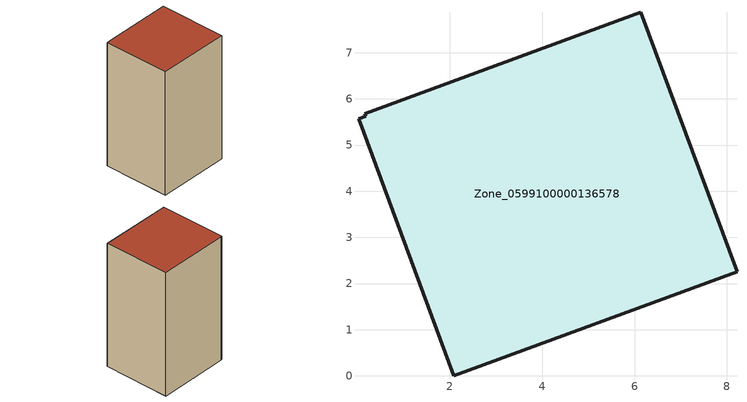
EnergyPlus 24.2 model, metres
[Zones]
Zone_0599100000136578
 floor ground (C_G): 0.02,5.57 0.17,5.63 0.15,5.68 6.14,7.88 8.22,2.25 2.08,0 z0
 wall outside (C_F): 8.22,2.25 6.14,7.88 0.15,5.68 0.17,5.63 0.02,5.57 2.08,0 8.22,2.25 z0:11.52
 roof outside (C_R): 0.17,5.63 0.02,5.57 2.08,0 8.22,2.25 6.14,7.88 0.15,5.68 z11.52
[BUILDING]
Pand.0599100000136578: North Axis=0; Terrain=City; Loads Convergence Tolerance Value=0.04; Temperature Convergence Tolerance Value=0.4; Solar Distribution=FullExterior; Maximum Number of Warmup Days=25; Minimum Number of Warmup Days=1
[Site:Location]
Rotterdam.The.Hague.AP_ZH_NLD Design_Conditions: Latitude=51.96; Longitude=4.45; Time Zone=1; Elevation=-4.5
[SITE:GROUNDTEMPERATURE:BUILDINGSURFACE]
18, 18, 18, 18, 18, 18, 18, 18, 18, 18, 18, 18
[MATERIAL] Thermal Absorptance=0.9; Solar Absorptance=0.7; Visible Absorptance=0.7
Name | Roughness | Thickness | Conductivity | Density | Specific Heat
G.TI.1946 | MediumSmooth | 0.15 | 1 | 540 | 1210
F.TI.1946 | Rough | 0.3 | 0.857143 | 1920 | 840
R.TI.1946 | MediumRough | 0.2 | 0.1 | 1500 | 1000
[CONSTRUCTION]
C_G: G.TI.1946
C_F: F.TI.1946
C_R: R.TI.1946
[ZONE]
Zone_0599100000136578: Type=1; Multiplier=1; Ceiling Height=Autocalculate; Volume=Autocalculate; Floor Area=autocalculate; Part of Total Floor Area=Yes
[ZONEINFILTRATION:DESIGNFLOWRATE]
Infil_Zone_0599100000136578: Zone or ZoneList or Space or SpaceList=Zone_0599100000136578; Schedule=AlwaysOn; Design Flow Rate Calculation Method=Flow/Area; Flow Rate per Floor Area=0.003; Constant Term Coefficient=1; Temperature Term Coefficient=0; Velocity Term Coefficient=0; Velocity Squared Term Coefficient=0
[HVACTEMPLATE:ZONE:IDEALLOADSAIRSYSTEM]
Zone_0599100000136578: Maximum Heating Supply Air Temperature=50; Minimum Cooling Supply Air Temperature=13; Maximum Heating Supply Air Humidity Ratio=0.0156; Minimum Cooling Supply Air Humidity Ratio=0.0077; Heating Limit=NoLimit; Cooling Limit=NoLimit; Dehumidification Control Type=ConstantSensibleHeatRatio; Cooling Sensible Heat Ratio=0.7; Dehumidification Setpoint=60; Humidification Control Type=None; Humidification Setpoint=30; Outdoor Air Method=None; Outdoor Air Flow Rate per Person=0.00944; Outdoor Air Flow Rate per Zone Floor Area=0; Outdoor Air Flow Rate per Zone=0; Demand Controlled Ventilation Type=None; Outdoor Air Economizer Type=NoEconomizer; Heat Recovery Type=None; Sensible Heat Recovery Effectiveness=0.7; Latent Heat Recovery Effectiveness=0.65
[ZONECONTROL:THERMOSTAT]
ThermostatControl_Zone_0599100000136578: Zone or ZoneList=Zone_0599100000136578; Control Type Schedule=DualSetpointControlType; Control 1=Thermostat_Zone_0599100000136578; Temperature Difference Between Cutout And Setpoint=0
[THERMOSTATSETPOINT:DUALSETPOINT]
Thermostat_Zone_0599100000136578: Heating Setpoint Temperature Schedule=HeatingSetpoint_Zone_0599100000136578; Cooling Setpoint Temperature Schedule=CoolingSetpoint_Zone_0599100000136578
[SCHEDULE:COMPACT]
HeatingSetpoint_Zone_0599100000136578: Through: 12/31, For: AllDays, Until: 24:00, 21
CoolingSetpoint_Zone_0599100000136578: Through: 12/31, For: AllDays, Until: 24:00, 24
DualSetpointControlType: Through: 12/31, For: AllDays, Until: 24:00, 4
AlwaysOn: Through: 12/31, For: AllDays, Until: 24:00, 1
